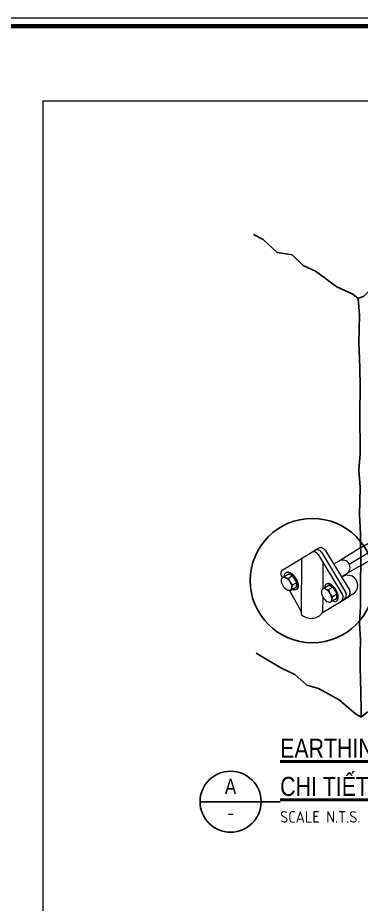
# Model space of a CAD drawing. Header units: millimetres. Extents: x -88960 to 836140, y 175458 to 320791.
# Drawn here: x 546754 to 554864, y 212420 to 233358 of the extents above; entities that cross this region are included whole.
import ezdxf
from ezdxf.enums import TextEntityAlignment as Align

# ---------------------------------------------------------------- set-up
doc = ezdxf.new("R2010")
doc.units = ezdxf.units.MM
doc.header["$LTSCALE"] = 1000
doc.layers.get('0').update_dxf_attribs({"linetype": 'CONTINUOUS'})
for name, color, linetype, lineweight in [('Ap0104_leader', 145, 'CONTINUOUS', 25), ('Ap0201_T', 253, 'CONTINUOUS', 50), ('Ap0202_T', 141, 'CONTINUOUS', 25), ('Ap0205_T', 253, 'CONTINUOUS', 50), ('Ap0311_H', 8, 'CONTINUOUS', 15), ('Ap0314_Kh', 253, 'CONTINUOUS', 15)]:
    doc.layers.add(name, color=color, linetype=linetype, lineweight=lineweight)
doc.styles.add('Arial', font='arial.ttf', dxfattribs={"width": 0.8})
doc.styles.add('ISOCP', font='isocp.shx')

# ---------------------------------------------------------------- blocks, each defined once
blk = doc.blocks.new('3')
at = {"layer": 'Ap0202_T'}
blk.add_line((-2100, 0), (0, 0), dxfattribs=at)
at = {"layer": 'Ap0202_T', "extrusion": (0, 0, -1)}
blk.add_ellipse((-1300, 0), major_axis=(-800, 0), ratio=1, start_param=-2.62307490417335e-06, end_param=6.283182684104682, dxfattribs=at)
at = {"layer": 'Ap0202_T', "style": 'Arial', "width": 0.8}
blk.add_attdef('DETT', text='', height=400, dxfattribs=at).set_placement((-1300, 400), align=Align.MIDDLE)
at = {"layer": 'Ap0202_T', "lineweight": 35, "style": 'ISOCP', "width": 1}
blk.add_attdef('C/REF', text='', height=300, dxfattribs=at).set_placement((-1300, -300), align=Align.MIDDLE)
blk = doc.blocks.new('Title-500-1')
at = {"layer": 'Ap0202_T', "linetype": 'ByBlock', "lineweight": -2, "style": 'Arial', "width": 0.8}
blk.add_attdef('%%UHEADING-02', (0, 0), '', height=500, dxfattribs=at)
at = {"layer": 'Ap0202_T', "lineweight": 25, "style": 'ISOCP'}
blk.add_attdef('SCALE', (0, -700), '', height=300, dxfattribs=at)
at = {"layer": 'Ap0205_T', "linetype": 'ByBlock', "lineweight": -2, "style": 'Arial', "width": 0.8}
blk.add_attdef('%%UHEADING-01', (0, 1000), '', height=500, dxfattribs=at)
blk = doc.blocks.new('CHG_XX_Khung ten')
blk.add_lwpolyline([(15, 579), (826, 579), (826, 15), (15, 15)], close=True)
at = {"color": 4, "linetype": 'Continuous', "const_width": 1}
blk.add_lwpolyline([(17, 577), (824, 577), (824, 17), (17, 17)], close=True, dxfattribs=at)

msp = doc.modelspace()

# ---------------------------------------------------------------- linework, layer by layer
at = {"layer": 'Ap0104_leader'}
for points in [[(554794.22467, 226728.06366), (554667.12746, 226830.17414), (554285.41282, 227003.26277), (553782.95454, 227370.04291), (553495.1198, 227504.7761), (553232.58464, 227756.70067), (552877.16307, 227811.36028), (552544.9923, 228121.68189), (552317.40285, 228238.84449)], [(554794.22467, 226728.06366), (554928.2171, 226783.72903), (555283.09343, 227128.11553), (555805.49481, 227370.04291), (556051.10923, 227567.33872), (556363.01308, 227696.66081), (556677.43947, 227975.339), (557038.43465, 228101.94381), (557271.0465, 228238.84449)], [(554842.49639, 221169.62568), (554826.39917, 221625.25443), (554832.79969, 221943.12531), (554834.86799, 222271.34588), (554809.78536, 222668.93924), (554836.91544, 223059.02882), (554839.91226, 223328.9197), (554833.84014, 223781.25666), (554834.29248, 224014.64174), (554839.00941, 224634.62683), (554831.69734, 225093.97313), (554810.83849, 225684.37885), (554817.23901, 226002.24973), (554819.30731, 226330.4703), (554794.22467, 226728.06366)], [(554849.40082, 219722.13224), (554849.85316, 219955.51732), (554854.57009, 220575.5024), (554847.25802, 221034.84871), (554842.49639, 221169.62568)], [(554863.05469, 216836.7573), (554864.05864, 216968.71495), (554856.74657, 217428.06125), (554835.88772, 218018.46697), (554842.28824, 218336.33785), (554844.35655, 218664.55842), (554819.27391, 219062.15178), (554846.40399, 219452.24136), (554849.40082, 219722.13224)], [(554863.05469, 216836.7573), (554735.95748, 216912.15808), (554346.47319, 217246.02183), (553851.78455, 217516.04949), (553576.33645, 217595.4694), (553294.26628, 217844.31843), (552966.83386, 218003.15825), (552618.84471, 218210.63745), (552386.23286, 218347.53813)], [(554863.05469, 216836.7573), (554997.89156, 216946.75678), (555392.45389, 217098.08285), (555884.69284, 217447.80291), (556137.45264, 217657.64273), (556431.37842, 217753.9978), (556759.27552, 218032.28533), (557087.54124, 218273.26378), (557339.87652, 218347.53813)]]:
    msp.add_lwpolyline(points, dxfattribs=at)
msp.add_circle((553709.14756, 220064.94124), 1467.11175, dxfattribs=at)
at = {"layer": 'Ap0311_H'}
for p, q in [((554581.42336, 220451.67468), (557202.80844, 222047.1373)), ((554845.13246, 220834.54294), (556629.75393, 221920.72324)), ((554852.88525, 220420.87488), (556821.6812, 221619.14993)), ((553013.44407, 220319.38359), (553840.89194, 220822.99603)), ((553925.22872, 220732.16874), (554493.83964, 219793.73029)), ((554014.97922, 220780.6421), (554583.59015, 219842.20365)), ((554845.13246, 220834.54294), (554346.97074, 220534.23241)), ((553453.98665, 220587.51253), (553446.427, 219333.08834)), ((553847.91141, 220681.25257), (554416.52233, 219742.81412)), ((553958.90467, 220498.0687), (553955.14397, 219874.03)), ((554212.8542, 220454.0682), (554346.97074, 220534.23241)), ((554852.88525, 220420.87488), (554527.55856, 220229.52928)), ((552976.09214, 220177.84272), (553002.02027, 220131.27397)), ((553007.77862, 220140.0047), (553153.27531, 220226.97107)), ((553143.53072, 220123.16845), (553243.69467, 220183.0385)), ((553153.27531, 220226.97107), (553243.69467, 220183.0385)), ((553340.61468, 220020.88914), (553243.69467, 220183.0385)), ((554396.40451, 220151.13581), (554527.55856, 220229.52928)), ((553190.99467, 219833.48011), (553336.49137, 219920.44648)), ((553240.45073, 219961.01909), (553340.61468, 220020.88914)), ((553336.49137, 219920.44648), (553340.61468, 220020.88914)), ((553955.10023, 219868.06555), (554100.59692, 219955.03192)), ((554090.85233, 219851.22931), (554191.01628, 219911.09936)), ((554100.59692, 219955.03192), (554191.01628, 219911.09936)), ((554191.01628, 219911.09936), (554287.93629, 219748.95)), ((553168.86437, 219831.61027), (553445.52709, 219334.70464)), ((553951.32164, 219308.77285), (554541.23622, 219668.11637)), ((553954.0426, 219691.2728), (553951.74087, 219309.32978)), ((554138.31628, 219561.54097), (554283.81298, 219648.50734)), ((554187.77234, 219689.07995), (554287.93629, 219748.95)), ((554283.81298, 219648.50734), (554287.93629, 219748.95)), ((554664.33916, 219739.94334), (554462.39042, 219619.23441)), ((553446.41585, 219331.23843), (553446.01246, 219264.30065))]:
    msp.add_line(p, q, dxfattribs=at)
for points in [[(553190.99467, 219833.48011, -0.1699573526), (553158.12779, 219826.74768, -0.1050118685), (553107.89634, 219844.73768, -0.0668632344), (553063.37694, 219881.23441, -0.0530076822), (553019.81314, 219939.17969, -0.0530076822), (552989.40622, 220004.98909, -0.0668632344), (552978.34303, 220061.48329, -0.1050118685), (552986.28491, 220114.24468, -0.1699573526), (553007.77862, 220140.0047, -0.1699573526), (553040.6455, 220146.73713, -0.1050118685), (553090.87695, 220128.74713, -0.0668632344), (553135.39635, 220092.2504, -0.0530076822), (553178.96014, 220034.30512, -0.0530076822), (553209.36707, 219968.49571, -0.0668632344), (553220.43026, 219912.00152, -0.1050118685), (553212.48838, 219859.24013, -0.1699573526)], [(553955.10023, 219868.06555, 0.1699573526), (553933.60652, 219842.30554, 0.1050118685), (553925.66463, 219789.54415, 0.0668632344), (553936.72782, 219733.04995, 0.0530076822), (553967.13475, 219667.24054, 0.0530076822), (554010.69855, 219609.29526, 0.0668632344), (554055.21795, 219572.79853, 0.1050118685), (554105.4494, 219554.80854, 0.1699573526), (554138.31628, 219561.54097, 0.1699573526), (554159.80999, 219587.30098, 0.1050118685), (554167.75187, 219640.06238, 0.0668632344), (554156.68868, 219696.55657, 0.0530076822), (554126.28175, 219762.36598, 0.0530076822), (554082.71796, 219820.31126, 0.0668632344), (554038.19856, 219856.80799, 0.1050118685), (553987.96711, 219874.79798, 0.1699573526)]]:
    msp.add_lwpolyline(points, format="xyb", close=True, dxfattribs=at)
for points in [[(553052.64804, 220166.82408, -0.0824147165), (553061.90486, 220221.16584, -0.1765177836), (553088.1073, 220253.3951, -0.1765177836), (553128.9019, 220261.21135, -0.1038645083), (553193.48803, 220236.37475, -0.0642263852), (553250.69501, 220187.95673, -0.0503919951), (553307.60723, 220111.42833, -0.0503919951), (553348.06049, 220025.06208, -0.0642263852), (553363.61543, 219951.74778, -0.1038645083), (553354.90622, 219883.10104, -0.1765177836), (553328.70378, 219850.87178, -0.1765177836)], [(553093.79659, 220256.39828, -0.0265319823), (553099.13584, 220259.98708, -0.1765177836), (553139.93043, 220267.80333, -0.1038645083), (553204.51657, 220242.96673, -0.0642263852), (553261.72355, 220194.54871, -0.0503919951), (553318.63577, 220118.02032, -0.0503919951), (553359.08903, 220031.65406, -0.0642263852), (553374.64397, 219958.33976, -0.1038645083), (553365.93475, 219889.69302, -0.1765177836), (553339.73231, 219857.46376, -0.1765177836)], [(553328.70378, 219850.87178, -0.1765177836), (553287.90918, 219843.05553, -0.0817301018), (553236.06766, 219860.42117, -0.0642263852)], [(554035.6299, 219981.1197, 0.1765177836), (554009.42746, 219948.89044, 0.0817301018), (554000.17322, 219895.00661, 0.0642263852)], [(554183.18571, 219588.36035, 0.0824147165), (554235.43178, 219570.78012, 0.1765177836), (554276.22637, 219578.59637, 0.1765177836), (554302.42881, 219610.82563, 0.1038645083), (554311.13803, 219679.47237, 0.0642263852), (554295.58309, 219752.78668, 0.0503919951), (554255.12983, 219839.15293, 0.0503919951), (554198.21761, 219915.68132, 0.0642263852), (554141.01063, 219964.09934, 0.1038645083), (554076.42449, 219988.93595, 0.1765177836), (554035.6299, 219981.1197, 0.1765177836)], [(554281.56562, 219582.18518, 0.0265319823), (554287.25491, 219585.18836, 0.1765177836), (554313.45735, 219617.41762, 0.1038645083), (554322.16657, 219686.06436, 0.0642263852), (554306.61163, 219759.37866, 0.0503919951), (554266.15837, 219845.74492, 0.0503919951), (554209.24614, 219922.27331, 0.0642263852), (554152.03917, 219970.69133, 0.1038645083), (554087.45303, 219995.52793, 0.1765177836), (554046.65843, 219987.71168, 0.1765177836)]]:
    msp.add_lwpolyline(points, format="xyb", dxfattribs=at)
for centre, radius, start, end in [((553739.6908, 220615.38589), 126.68906, 31.3260919, 111.236659984), ((553817.00811, 220666.30206), 126.68906, 31.3260919, 104.765826448), ((553906.75862, 220714.77542), 126.68906, 31.3260919, 121.326091893), ((554421.87285, 220372.75862), 178.00032, 306.422783877, 114.88495633), ((553068.33297, 220229.19975), 105.57422, 121.326091893, 209.107798282), ((553142.49193, 220262.5902), 139.42562, 225.87627879, 270.426882942), ((553437.69384, 220188.95558), 301.42974, 192.606285246, 229.12897489), ((554539.53229, 219948.74805), 243.26151, 300.86763006, 125.344984765), ((553362.75716, 219894.08151), 139.42562, 151.308377181, 195.858981336), ((554089.81354, 219990.65105), 139.42562, 225.87627879, 270.426882942), ((554385.01545, 219917.01644), 301.42974, 192.606285246, 229.12897489), ((554310.07877, 219622.14237), 139.42562, 151.308377181, 195.858981336), ((554308.30173, 219676.94744), 126.68906, 301.326091893, 31.3260919), ((554385.61904, 219727.86361), 126.68906, 301.326091893, 31.3260919), ((554475.36954, 219776.33697), 126.68906, 301.326091893, 31.3260919), ((553439.3777, 219331.28084), 7.03828, 359.65471744, 29.107798282), ((553678.60433, 219514.4966), 341.60941, 227.088273386, 323.087914806)]:
    msp.add_arc(centre, radius, start, end, dxfattribs=at)
at = {"layer": 'Ap0314_Kh'}
msp.add_lwpolyline([(547352.92382, 231392.42968), (567705.86483, 231392.42968), (567705.86483, 210568.84443), (547352.92382, 210568.84443)], close=True, dxfattribs=at)

# ---------------------------------------------------------------- block references
at = {"xscale": 0.9009, "yscale": 0.9009, "zscale": 0.9009}
msp.add_blockref('3', (552949.93316, 214842.15361), dxfattribs=at).add_auto_attribs({'DETT': 'A', 'C/REF': '-'})
at = {"layer": 'Ap0201_T'}
ref = msp.add_blockref('Title-500-1', (552949.93316, 214978.65859), dxfattribs=dict(at, xscale=0.9009, yscale=0.9009, zscale=0.9009))
ref.add_attrib('SCALE', 'SCALE N.T.S.', (552949.93316, 214348.02859), dxfattribs={"layer": 'Ap0202_T', "lineweight": 25, "height": 270.27, "style": 'ISOCP'})
ref.add_attrib('%%UHEADING-02', '%%uCHI TIẾT ĐIỂM TIẾP ĐẤT', (552949.93316, 214978.65859), dxfattribs={"layer": 'Ap0202_T', "linetype": 'ByBlock', "lineweight": -2, "height": 450.45, "style": 'Arial', "width": 0.8})
ref.add_attrib('%%UHEADING-01', '%%uEARTHING POINT DETAILS', (552949.93316, 215879.55859), dxfattribs={"layer": 'Ap0202_T', "linetype": 'ByBlock', "lineweight": -2, "height": 450.45, "style": 'Arial', "width": 0.8})

# ---------------------------------------------------------------- next in the draw order: block references
at = {"layer": 'Ap0314_Kh', "xscale": 100, "yscale": 100, "zscale": 100}
msp.add_blockref('CHG_XX_Khung ten', (499740.40192, 175457.91904), dxfattribs=at)

doc.saveas('drawing.dxf')
